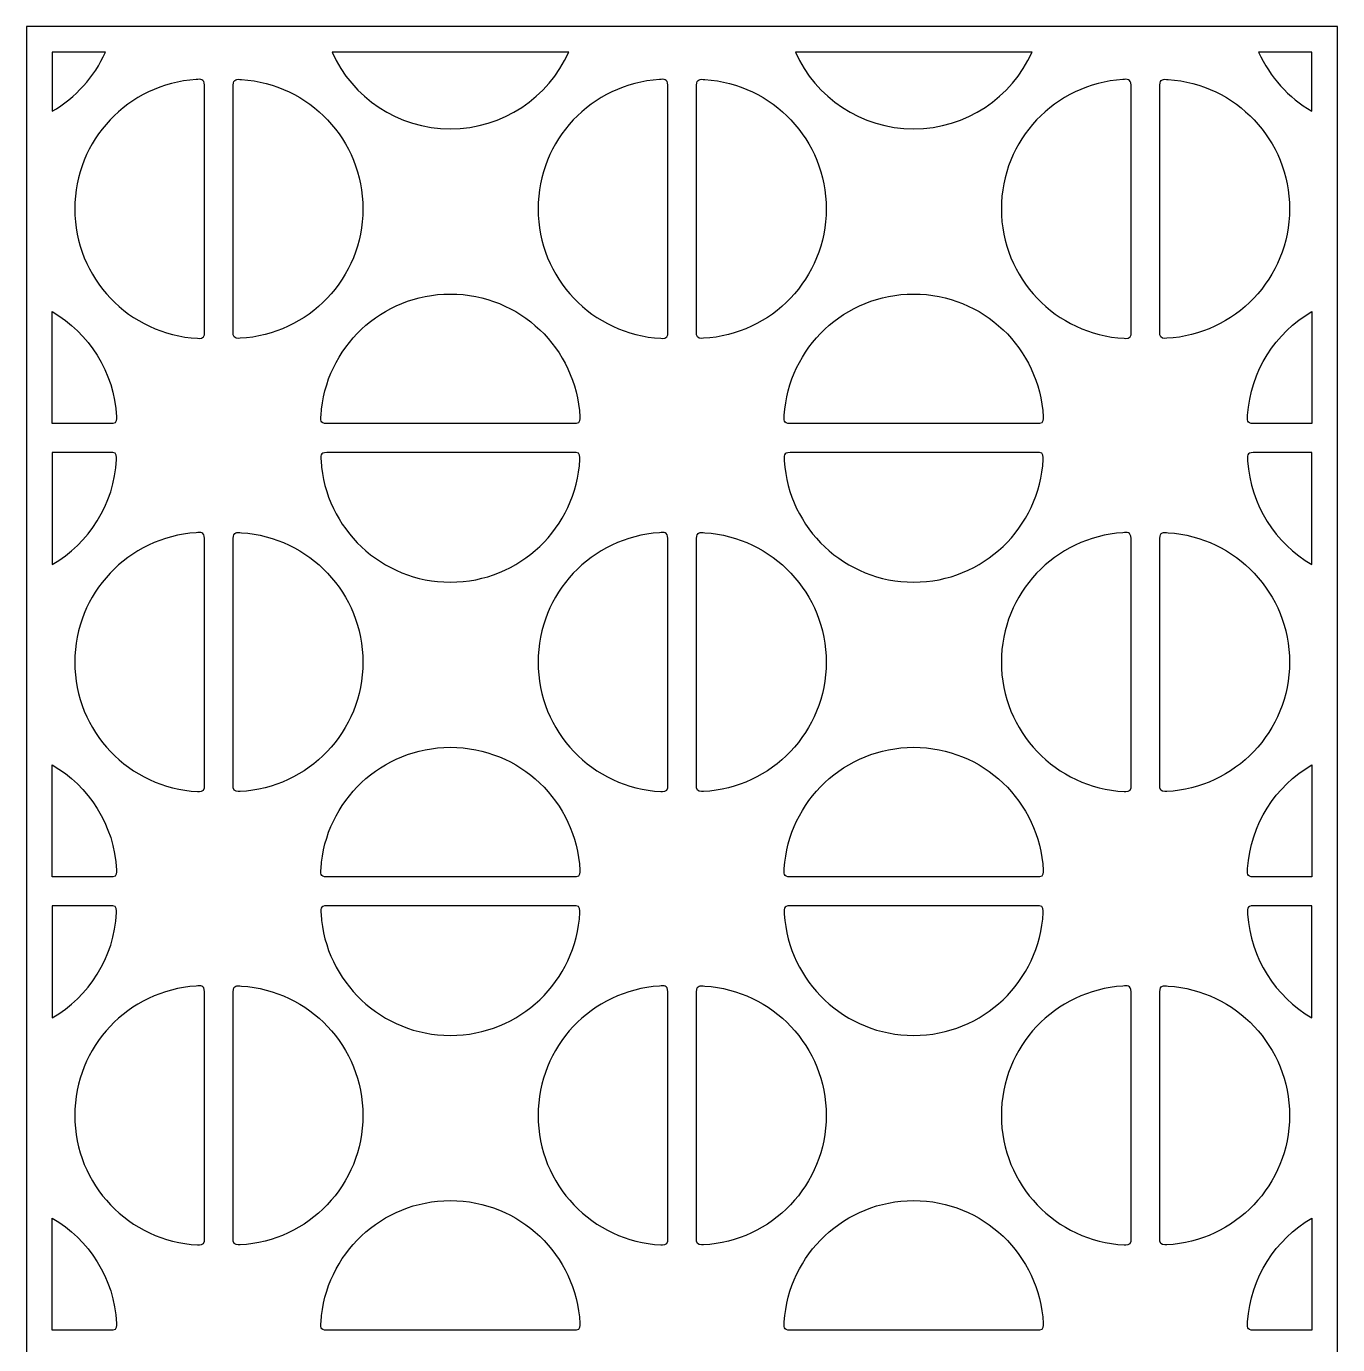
# Model space of a CAD drawing. Header units: centimetres. Extents: x -8.8 to 8, y -6.8 to 8.5.
# Drawn here: x 0.37 to 7.96, y 0.87 to 8.51 of the extents above; entities that cross this region are included whole.
import ezdxf

# ---------------------------------------------------------------- set-up
doc = ezdxf.new("R2010")
doc.units = ezdxf.units.CM
doc.header["$MEASUREMENT"] = 0
doc.layers.add('layer 1', color=7, linetype='Continuous')

msp = doc.modelspace()

# ---------------------------------------------------------------- linework, layer by layer
at = {"layer": 'layer 1', "color": 242}
for points, knots in [([(0.36788, 8.5064), (0.36788, 8.5064), (7.96341, 8.5064), (7.96341, 8.5064), (7.96341, 8.5064), (7.96341, 8.5064), (7.96341, -6.76726), (7.96341, -6.76726), (7.96341, -6.76726), (7.96341, -6.76726), (0.36788, -6.76726), (0.36788, -6.76726), (0.36788, -6.76726), (0.36788, -6.76726), (0.36788, 8.5064), (0.36788, 8.5064)], [0, 0, 0, 0, 0.2, 0.2, 0.2, 0.2, 0.4, 0.4, 0.4, 0.4, 0.6, 0.6, 0.6, 0.6, 1, 1, 1, 1]), ([(0.82583, 8.35661), (0.76132, 8.21283), (0.65292, 8.09301), (0.51767, 8.01423), (0.51767, 8.01423), (0.51767, 8.01423), (0.51767, 8.35661), (0.51767, 8.35661), (0.51767, 8.35661), (0.51767, 8.35661), (0.82583, 8.35661), (0.82583, 8.35661)], [0, 0, 0, 0, 0.25, 0.25, 0.25, 0.25, 0.5, 0.5, 0.5, 0.5, 1, 1, 1, 1]), ([(3.50952, 8.35661), (3.39211, 8.09495), (3.12934, 7.91264), (2.82403, 7.91264), (2.82403, 7.91264), (2.5187, 7.91264), (2.25589, 8.09494), (2.13849, 8.35661), (2.13849, 8.35661), (2.13849, 8.35661), (3.50952, 8.35661), (3.50952, 8.35661)], [0, 0, 0, 0, 0.25, 0.25, 0.25, 0.25, 0.5, 0.5, 0.5, 0.5, 1, 1, 1, 1]), ([(6.19322, 8.35661), (6.07582, 8.09495), (5.81305, 7.91264), (5.50775, 7.91264), (5.50775, 7.91264), (5.20242, 7.91264), (4.9396, 8.09494), (4.8222, 8.35661), (4.8222, 8.35661), (4.8222, 8.35661), (6.19322, 8.35661), (6.19322, 8.35661)], [0, 0, 0, 0, 0.25, 0.25, 0.25, 0.25, 0.5, 0.5, 0.5, 0.5, 1, 1, 1, 1]), ([(7.81362, 8.01452), (7.67859, 8.0933), (7.57036, 8.213), (7.50592, 8.35661), (7.50592, 8.35661), (7.50592, 8.35661), (7.81362, 8.35661), (7.81362, 8.35661), (7.81362, 8.35661), (7.81362, 8.35661), (7.81362, 8.01452), (7.81362, 8.01452)], [0, 0, 0, 0, 0.25, 0.25, 0.25, 0.25, 0.5, 0.5, 0.5, 0.5, 1, 1, 1, 1]), ([(1.39914, 7.44921), (1.39914, 7.44921), (1.39914, 6.72023), (1.39914, 6.72023), (1.39914, 6.72023), (1.39914, 6.69727), (1.36965, 6.69856), (1.35938, 6.69926), (1.35938, 6.69926), (0.96316, 6.71995), (0.64813, 7.04785), (0.64813, 7.44921), (0.64813, 7.44921), (0.64813, 7.84771), (0.95869, 8.1738), (1.35093, 8.19869), (1.35093, 8.19869), (1.37753, 8.20094), (1.39866, 8.20445), (1.39914, 8.16568), (1.39914, 8.16568), (1.39914, 8.16568), (1.39914, 7.44921), (1.39914, 7.44921)], [0, 0, 0, 0, 0.1428571, 0.1428571, 0.1428571, 0.1428571, 0.2857143, 0.2857143, 0.2857143, 0.2857143, 0.4285714, 0.4285714, 0.4285714, 0.4285714, 0.5714286, 0.5714286, 0.5714286, 0.5714286, 0.7142857, 0.7142857, 0.7142857, 0.7142857, 1, 1, 1, 1]), ([(1.5663, 7.44921), (1.5663, 7.44921), (1.5663, 6.72023), (1.5663, 6.72023), (1.5663, 6.72023), (1.5663, 6.69727), (1.59579, 6.69856), (1.60606, 6.69926), (1.60606, 6.69926), (2.00228, 6.71995), (2.31731, 7.04785), (2.31731, 7.44921), (2.31731, 7.44921), (2.31731, 7.84771), (2.00675, 8.1738), (1.61451, 8.19869), (1.61451, 8.19869), (1.58792, 8.20094), (1.56677, 8.20445), (1.5663, 8.16568), (1.5663, 8.16568), (1.5663, 8.16568), (1.5663, 7.44921), (1.5663, 7.44921)], [0, 0, 0, 0, 0.1428571, 0.1428571, 0.1428571, 0.1428571, 0.2857143, 0.2857143, 0.2857143, 0.2857143, 0.4285714, 0.4285714, 0.4285714, 0.4285714, 0.5714286, 0.5714286, 0.5714286, 0.5714286, 0.7142857, 0.7142857, 0.7142857, 0.7142857, 1, 1, 1, 1]), ([(4.08285, 7.44921), (4.08285, 7.44921), (4.08285, 6.72023), (4.08285, 6.72023), (4.08285, 6.72023), (4.08285, 6.69727), (4.05337, 6.69856), (4.0431, 6.69926), (4.0431, 6.69926), (3.64687, 6.71995), (3.33185, 7.04785), (3.33185, 7.44921), (3.33185, 7.44921), (3.33185, 7.84771), (3.6424, 8.1738), (4.03464, 8.19869), (4.03464, 8.19869), (4.06124, 8.20094), (4.08238, 8.20445), (4.08285, 8.16568), (4.08285, 8.16568), (4.08285, 8.16568), (4.08285, 7.44921), (4.08285, 7.44921)], [0, 0, 0, 0, 0.1428571, 0.1428571, 0.1428571, 0.1428571, 0.2857143, 0.2857143, 0.2857143, 0.2857143, 0.4285714, 0.4285714, 0.4285714, 0.4285714, 0.5714286, 0.5714286, 0.5714286, 0.5714286, 0.7142857, 0.7142857, 0.7142857, 0.7142857, 1, 1, 1, 1]), ([(4.25001, 7.44921), (4.25001, 7.44921), (4.25001, 6.72023), (4.25001, 6.72023), (4.25001, 6.72023), (4.25001, 6.69727), (4.2795, 6.69856), (4.28977, 6.69926), (4.28977, 6.69926), (4.68599, 6.71995), (5.00102, 7.04785), (5.00102, 7.44921), (5.00102, 7.44921), (5.00102, 7.84771), (4.69047, 8.1738), (4.29823, 8.19869), (4.29823, 8.19869), (4.27163, 8.20094), (4.25049, 8.20445), (4.25001, 8.16568), (4.25001, 8.16568), (4.25001, 8.16568), (4.25001, 7.44921), (4.25001, 7.44921)], [0, 0, 0, 0, 0.1428571, 0.1428571, 0.1428571, 0.1428571, 0.2857143, 0.2857143, 0.2857143, 0.2857143, 0.4285714, 0.4285714, 0.4285714, 0.4285714, 0.5714286, 0.5714286, 0.5714286, 0.5714286, 0.7142857, 0.7142857, 0.7142857, 0.7142857, 1, 1, 1, 1]), ([(6.76657, 7.44921), (6.76657, 7.44921), (6.76657, 6.72023), (6.76657, 6.72023), (6.76657, 6.72023), (6.76657, 6.69727), (6.73708, 6.69856), (6.72681, 6.69926), (6.72681, 6.69926), (6.33059, 6.71995), (6.01556, 7.04785), (6.01556, 7.44921), (6.01556, 7.44921), (6.01556, 7.84771), (6.32611, 8.1738), (6.71835, 8.19869), (6.71835, 8.19869), (6.74495, 8.20094), (6.76609, 8.20445), (6.76657, 8.16568), (6.76657, 8.16568), (6.76657, 8.16568), (6.76657, 7.44921), (6.76657, 7.44921)], [0, 0, 0, 0, 0.1428571, 0.1428571, 0.1428571, 0.1428571, 0.2857143, 0.2857143, 0.2857143, 0.2857143, 0.4285714, 0.4285714, 0.4285714, 0.4285714, 0.5714286, 0.5714286, 0.5714286, 0.5714286, 0.7142857, 0.7142857, 0.7142857, 0.7142857, 1, 1, 1, 1]), ([(6.93373, 7.44921), (6.93373, 7.44921), (6.93373, 6.72023), (6.93373, 6.72023), (6.93373, 6.72023), (6.93373, 6.69727), (6.96321, 6.69856), (6.97348, 6.69926), (6.97348, 6.69926), (7.36971, 6.71995), (7.68473, 7.04785), (7.68473, 7.44921), (7.68473, 7.44921), (7.68473, 7.84771), (7.37418, 8.1738), (6.98194, 8.19869), (6.98194, 8.19869), (6.95534, 8.20094), (6.9342, 8.20445), (6.93373, 8.16568), (6.93373, 8.16568), (6.93373, 8.16568), (6.93373, 7.44921), (6.93373, 7.44921)], [0, 0, 0, 0, 0.1428571, 0.1428571, 0.1428571, 0.1428571, 0.2857143, 0.2857143, 0.2857143, 0.2857143, 0.4285714, 0.4285714, 0.4285714, 0.4285714, 0.5714286, 0.5714286, 0.5714286, 0.5714286, 0.7142857, 0.7142857, 0.7142857, 0.7142857, 1, 1, 1, 1]), ([(2.82403, 6.20492), (2.82403, 6.20492), (3.553, 6.20492), (3.553, 6.20492), (3.553, 6.20492), (3.57597, 6.20492), (3.57467, 6.2344), (3.57398, 6.24468), (3.57398, 6.24468), (3.55329, 6.6409), (3.22539, 6.95592), (2.82403, 6.95592), (2.82403, 6.95592), (2.42552, 6.95592), (2.09943, 6.64537), (2.07455, 6.25313), (2.07455, 6.25313), (2.07231, 6.22653), (2.06879, 6.20539), (2.10756, 6.20492), (2.10756, 6.20492), (2.10756, 6.20492), (2.82403, 6.20492), (2.82403, 6.20492)], [0, 0, 0, 0, 0.1428571, 0.1428571, 0.1428571, 0.1428571, 0.2857143, 0.2857143, 0.2857143, 0.2857143, 0.4285714, 0.4285714, 0.4285714, 0.4285714, 0.5714286, 0.5714286, 0.5714286, 0.5714286, 0.7142857, 0.7142857, 0.7142857, 0.7142857, 1, 1, 1, 1]), ([(5.50775, 6.20492), (5.50775, 6.20492), (6.23672, 6.20492), (6.23672, 6.20492), (6.23672, 6.20492), (6.25969, 6.20492), (6.25839, 6.2344), (6.25769, 6.24468), (6.25769, 6.24468), (6.237, 6.6409), (5.9091, 6.95592), (5.50775, 6.95592), (5.50775, 6.95592), (5.10924, 6.95592), (4.78315, 6.64537), (4.75826, 6.25313), (4.75826, 6.25313), (4.75602, 6.22653), (4.75251, 6.20539), (4.79127, 6.20492), (4.79127, 6.20492), (4.79127, 6.20492), (5.50775, 6.20492), (5.50775, 6.20492)], [0, 0, 0, 0, 0.1428571, 0.1428571, 0.1428571, 0.1428571, 0.2857143, 0.2857143, 0.2857143, 0.2857143, 0.4285714, 0.4285714, 0.4285714, 0.4285714, 0.5714286, 0.5714286, 0.5714286, 0.5714286, 0.7142857, 0.7142857, 0.7142857, 0.7142857, 1, 1, 1, 1]), ([(0.51767, 6.20492), (0.51767, 6.20492), (0.86929, 6.20492), (0.86929, 6.20492), (0.86929, 6.20492), (0.89226, 6.20492), (0.89096, 6.2344), (0.89027, 6.24468), (0.89027, 6.24468), (0.87666, 6.50511), (0.73034, 6.73045), (0.51767, 6.85432), (0.51767, 6.85432), (0.51767, 6.85432), (0.51767, 6.20492), (0.51767, 6.20492)], [0, 0, 0, 0, 0.2, 0.2, 0.2, 0.2, 0.4, 0.4, 0.4, 0.4, 0.6, 0.6, 0.6, 0.6, 1, 1, 1, 1]), ([(7.81362, 6.85403), (7.60351, 6.73144), (7.45826, 6.50979), (7.44197, 6.25313), (7.44197, 6.25313), (7.43973, 6.22653), (7.43622, 6.20539), (7.47499, 6.20492), (7.47499, 6.20492), (7.47499, 6.20492), (7.81362, 6.20492), (7.81362, 6.20492), (7.81362, 6.20492), (7.81362, 6.20492), (7.81362, 6.85403), (7.81362, 6.85403)], [0, 0, 0, 0, 0.2, 0.2, 0.2, 0.2, 0.4, 0.4, 0.4, 0.4, 0.6, 0.6, 0.6, 0.6, 1, 1, 1, 1]), ([(0.51767, 6.03776), (0.51767, 6.03776), (0.86929, 6.03776), (0.86929, 6.03776), (0.86929, 6.03776), (0.89226, 6.03776), (0.89096, 6.00827), (0.89027, 5.998), (0.89027, 5.998), (0.87666, 5.73757), (0.73034, 5.51222), (0.51767, 5.38835), (0.51767, 5.38835), (0.51767, 5.38835), (0.51767, 6.03776), (0.51767, 6.03776)], [0, 0, 0, 0, 0.2, 0.2, 0.2, 0.2, 0.4, 0.4, 0.4, 0.4, 0.6, 0.6, 0.6, 0.6, 1, 1, 1, 1]), ([(2.82403, 6.03776), (2.82403, 6.03776), (3.553, 6.03776), (3.553, 6.03776), (3.553, 6.03776), (3.57597, 6.03776), (3.57467, 6.00827), (3.57398, 5.998), (3.57398, 5.998), (3.55329, 5.60178), (3.22539, 5.28675), (2.82403, 5.28675), (2.82403, 5.28675), (2.42552, 5.28675), (2.09943, 5.5973), (2.07455, 5.98954), (2.07455, 5.98954), (2.07231, 6.01615), (2.06879, 6.03728), (2.10756, 6.03776), (2.10756, 6.03776), (2.10756, 6.03776), (2.82403, 6.03776), (2.82403, 6.03776)], [0, 0, 0, 0, 0.1428571, 0.1428571, 0.1428571, 0.1428571, 0.2857143, 0.2857143, 0.2857143, 0.2857143, 0.4285714, 0.4285714, 0.4285714, 0.4285714, 0.5714286, 0.5714286, 0.5714286, 0.5714286, 0.7142857, 0.7142857, 0.7142857, 0.7142857, 1, 1, 1, 1]), ([(5.50775, 6.03776), (5.50775, 6.03776), (6.23672, 6.03776), (6.23672, 6.03776), (6.23672, 6.03776), (6.25969, 6.03776), (6.25839, 6.00827), (6.25769, 5.998), (6.25769, 5.998), (6.237, 5.60178), (5.9091, 5.28675), (5.50775, 5.28675), (5.50775, 5.28675), (5.10924, 5.28675), (4.78315, 5.5973), (4.75826, 5.98954), (4.75826, 5.98954), (4.75602, 6.01615), (4.75251, 6.03728), (4.79127, 6.03776), (4.79127, 6.03776), (4.79127, 6.03776), (5.50775, 6.03776), (5.50775, 6.03776)], [0, 0, 0, 0, 0.1428571, 0.1428571, 0.1428571, 0.1428571, 0.2857143, 0.2857143, 0.2857143, 0.2857143, 0.4285714, 0.4285714, 0.4285714, 0.4285714, 0.5714286, 0.5714286, 0.5714286, 0.5714286, 0.7142857, 0.7142857, 0.7142857, 0.7142857, 1, 1, 1, 1]), ([(7.81362, 5.38863), (7.60351, 5.51122), (7.45826, 5.73289), (7.44197, 5.98954), (7.44197, 5.98954), (7.43973, 6.01615), (7.43622, 6.03728), (7.47499, 6.03776), (7.47499, 6.03776), (7.47499, 6.03776), (7.81362, 6.03776), (7.81362, 6.03776), (7.81362, 6.03776), (7.81362, 6.03776), (7.81362, 5.38863), (7.81362, 5.38863)], [0, 0, 0, 0, 0.2, 0.2, 0.2, 0.2, 0.4, 0.4, 0.4, 0.4, 0.6, 0.6, 0.6, 0.6, 1, 1, 1, 1]), ([(1.39914, 4.82332), (1.39914, 4.82332), (1.39914, 4.09435), (1.39914, 4.09435), (1.39914, 4.09435), (1.39914, 4.07138), (1.36965, 4.07268), (1.35938, 4.07337), (1.35938, 4.07337), (0.96316, 4.09407), (0.64813, 4.42197), (0.64813, 4.82332), (0.64813, 4.82332), (0.64813, 5.22183), (0.95869, 5.54792), (1.35093, 5.57281), (1.35093, 5.57281), (1.37753, 5.57505), (1.39866, 5.57856), (1.39914, 5.53979), (1.39914, 5.53979), (1.39914, 5.53979), (1.39914, 4.82332), (1.39914, 4.82332)], [0, 0, 0, 0, 0.1428571, 0.1428571, 0.1428571, 0.1428571, 0.2857143, 0.2857143, 0.2857143, 0.2857143, 0.4285714, 0.4285714, 0.4285714, 0.4285714, 0.5714286, 0.5714286, 0.5714286, 0.5714286, 0.7142857, 0.7142857, 0.7142857, 0.7142857, 1, 1, 1, 1]), ([(1.5663, 4.82332), (1.5663, 4.82332), (1.5663, 4.09435), (1.5663, 4.09435), (1.5663, 4.09435), (1.5663, 4.07138), (1.59579, 4.07268), (1.60606, 4.07337), (1.60606, 4.07337), (2.00228, 4.09407), (2.31731, 4.42197), (2.31731, 4.82332), (2.31731, 4.82332), (2.31731, 5.22183), (2.00675, 5.54792), (1.61451, 5.57281), (1.61451, 5.57281), (1.58792, 5.57505), (1.56677, 5.57856), (1.5663, 5.53979), (1.5663, 5.53979), (1.5663, 5.53979), (1.5663, 4.82332), (1.5663, 4.82332)], [0, 0, 0, 0, 0.1428571, 0.1428571, 0.1428571, 0.1428571, 0.2857143, 0.2857143, 0.2857143, 0.2857143, 0.4285714, 0.4285714, 0.4285714, 0.4285714, 0.5714286, 0.5714286, 0.5714286, 0.5714286, 0.7142857, 0.7142857, 0.7142857, 0.7142857, 1, 1, 1, 1]), ([(4.08285, 4.82332), (4.08285, 4.82332), (4.08285, 4.09435), (4.08285, 4.09435), (4.08285, 4.09435), (4.08285, 4.07138), (4.05337, 4.07268), (4.0431, 4.07337), (4.0431, 4.07337), (3.64687, 4.09407), (3.33185, 4.42197), (3.33185, 4.82332), (3.33185, 4.82332), (3.33185, 5.22183), (3.6424, 5.54792), (4.03464, 5.57281), (4.03464, 5.57281), (4.06124, 5.57505), (4.08238, 5.57856), (4.08285, 5.53979), (4.08285, 5.53979), (4.08285, 5.53979), (4.08285, 4.82332), (4.08285, 4.82332)], [0, 0, 0, 0, 0.1428571, 0.1428571, 0.1428571, 0.1428571, 0.2857143, 0.2857143, 0.2857143, 0.2857143, 0.4285714, 0.4285714, 0.4285714, 0.4285714, 0.5714286, 0.5714286, 0.5714286, 0.5714286, 0.7142857, 0.7142857, 0.7142857, 0.7142857, 1, 1, 1, 1]), ([(4.25001, 4.82332), (4.25001, 4.82332), (4.25001, 4.09435), (4.25001, 4.09435), (4.25001, 4.09435), (4.25001, 4.07138), (4.2795, 4.07268), (4.28977, 4.07337), (4.28977, 4.07337), (4.68599, 4.09407), (5.00102, 4.42197), (5.00102, 4.82332), (5.00102, 4.82332), (5.00102, 5.22183), (4.69047, 5.54792), (4.29823, 5.57281), (4.29823, 5.57281), (4.27163, 5.57505), (4.25049, 5.57856), (4.25001, 5.53979), (4.25001, 5.53979), (4.25001, 5.53979), (4.25001, 4.82332), (4.25001, 4.82332)], [0, 0, 0, 0, 0.1428571, 0.1428571, 0.1428571, 0.1428571, 0.2857143, 0.2857143, 0.2857143, 0.2857143, 0.4285714, 0.4285714, 0.4285714, 0.4285714, 0.5714286, 0.5714286, 0.5714286, 0.5714286, 0.7142857, 0.7142857, 0.7142857, 0.7142857, 1, 1, 1, 1]), ([(6.76657, 4.82332), (6.76657, 4.82332), (6.76657, 4.09435), (6.76657, 4.09435), (6.76657, 4.09435), (6.76657, 4.07138), (6.73708, 4.07268), (6.72681, 4.07337), (6.72681, 4.07337), (6.33059, 4.09407), (6.01556, 4.42197), (6.01556, 4.82332), (6.01556, 4.82332), (6.01556, 5.22183), (6.32611, 5.54792), (6.71835, 5.57281), (6.71835, 5.57281), (6.74495, 5.57505), (6.76609, 5.57856), (6.76657, 5.53979), (6.76657, 5.53979), (6.76657, 5.53979), (6.76657, 4.82332), (6.76657, 4.82332)], [0, 0, 0, 0, 0.1428571, 0.1428571, 0.1428571, 0.1428571, 0.2857143, 0.2857143, 0.2857143, 0.2857143, 0.4285714, 0.4285714, 0.4285714, 0.4285714, 0.5714286, 0.5714286, 0.5714286, 0.5714286, 0.7142857, 0.7142857, 0.7142857, 0.7142857, 1, 1, 1, 1]), ([(6.93373, 4.82332), (6.93373, 4.82332), (6.93373, 4.09435), (6.93373, 4.09435), (6.93373, 4.09435), (6.93373, 4.07138), (6.96321, 4.07268), (6.97348, 4.07337), (6.97348, 4.07337), (7.36971, 4.09407), (7.68473, 4.42197), (7.68473, 4.82332), (7.68473, 4.82332), (7.68473, 5.22183), (7.37418, 5.54792), (6.98194, 5.57281), (6.98194, 5.57281), (6.95534, 5.57505), (6.9342, 5.57856), (6.93373, 5.53979), (6.93373, 5.53979), (6.93373, 5.53979), (6.93373, 4.82332), (6.93373, 4.82332)], [0, 0, 0, 0, 0.1428571, 0.1428571, 0.1428571, 0.1428571, 0.2857143, 0.2857143, 0.2857143, 0.2857143, 0.4285714, 0.4285714, 0.4285714, 0.4285714, 0.5714286, 0.5714286, 0.5714286, 0.5714286, 0.7142857, 0.7142857, 0.7142857, 0.7142857, 1, 1, 1, 1]), ([(2.82403, 3.57904), (2.82403, 3.57904), (3.553, 3.57904), (3.553, 3.57904), (3.553, 3.57904), (3.57597, 3.57904), (3.57467, 3.60852), (3.57398, 3.61879), (3.57398, 3.61879), (3.55329, 4.01501), (3.22539, 4.33004), (2.82403, 4.33004), (2.82403, 4.33004), (2.42552, 4.33004), (2.09943, 4.01949), (2.07455, 3.62725), (2.07455, 3.62725), (2.07231, 3.60065), (2.06879, 3.57951), (2.10756, 3.57904), (2.10756, 3.57904), (2.10756, 3.57904), (2.82403, 3.57904), (2.82403, 3.57904)], [0, 0, 0, 0, 0.1428571, 0.1428571, 0.1428571, 0.1428571, 0.2857143, 0.2857143, 0.2857143, 0.2857143, 0.4285714, 0.4285714, 0.4285714, 0.4285714, 0.5714286, 0.5714286, 0.5714286, 0.5714286, 0.7142857, 0.7142857, 0.7142857, 0.7142857, 1, 1, 1, 1]), ([(5.50775, 3.57904), (5.50775, 3.57904), (6.23672, 3.57904), (6.23672, 3.57904), (6.23672, 3.57904), (6.25969, 3.57904), (6.25839, 3.60852), (6.25769, 3.61879), (6.25769, 3.61879), (6.237, 4.01501), (5.9091, 4.33004), (5.50775, 4.33004), (5.50775, 4.33004), (5.10924, 4.33004), (4.78315, 4.01949), (4.75826, 3.62725), (4.75826, 3.62725), (4.75602, 3.60065), (4.75251, 3.57951), (4.79127, 3.57904), (4.79127, 3.57904), (4.79127, 3.57904), (5.50775, 3.57904), (5.50775, 3.57904)], [0, 0, 0, 0, 0.1428571, 0.1428571, 0.1428571, 0.1428571, 0.2857143, 0.2857143, 0.2857143, 0.2857143, 0.4285714, 0.4285714, 0.4285714, 0.4285714, 0.5714286, 0.5714286, 0.5714286, 0.5714286, 0.7142857, 0.7142857, 0.7142857, 0.7142857, 1, 1, 1, 1]), ([(0.51767, 3.57904), (0.51767, 3.57904), (0.86929, 3.57904), (0.86929, 3.57904), (0.86929, 3.57904), (0.89226, 3.57904), (0.89096, 3.60852), (0.89027, 3.61879), (0.89027, 3.61879), (0.87666, 3.87922), (0.73034, 4.10457), (0.51767, 4.22844), (0.51767, 4.22844), (0.51767, 4.22844), (0.51767, 3.57904), (0.51767, 3.57904)], [0, 0, 0, 0, 0.2, 0.2, 0.2, 0.2, 0.4, 0.4, 0.4, 0.4, 0.6, 0.6, 0.6, 0.6, 1, 1, 1, 1]), ([(7.81362, 4.22815), (7.60351, 4.10556), (7.45826, 3.8839), (7.44197, 3.62725), (7.44197, 3.62725), (7.43973, 3.60065), (7.43622, 3.57951), (7.47499, 3.57904), (7.47499, 3.57904), (7.47499, 3.57904), (7.81362, 3.57904), (7.81362, 3.57904), (7.81362, 3.57904), (7.81362, 3.57904), (7.81362, 4.22815), (7.81362, 4.22815)], [0, 0, 0, 0, 0.2, 0.2, 0.2, 0.2, 0.4, 0.4, 0.4, 0.4, 0.6, 0.6, 0.6, 0.6, 1, 1, 1, 1]), ([(0.51767, 3.41187), (0.51767, 3.41187), (0.86929, 3.41187), (0.86929, 3.41187), (0.86929, 3.41187), (0.89226, 3.41187), (0.89096, 3.38239), (0.89027, 3.37212), (0.89027, 3.37212), (0.87666, 3.11168), (0.73034, 2.88634), (0.51767, 2.76246), (0.51767, 2.76246), (0.51767, 2.76246), (0.51767, 3.41187), (0.51767, 3.41187)], [0, 0, 0, 0, 0.2, 0.2, 0.2, 0.2, 0.4, 0.4, 0.4, 0.4, 0.6, 0.6, 0.6, 0.6, 1, 1, 1, 1]), ([(2.82403, 3.41187), (2.82403, 3.41187), (3.553, 3.41187), (3.553, 3.41187), (3.553, 3.41187), (3.57597, 3.41187), (3.57467, 3.38239), (3.57398, 3.37212), (3.57398, 3.37212), (3.55329, 2.97589), (3.22539, 2.66087), (2.82403, 2.66087), (2.82403, 2.66087), (2.42552, 2.66087), (2.09943, 2.97142), (2.07455, 3.36366), (2.07455, 3.36366), (2.07231, 3.39026), (2.06879, 3.4114), (2.10756, 3.41187), (2.10756, 3.41187), (2.10756, 3.41187), (2.82403, 3.41187), (2.82403, 3.41187)], [0, 0, 0, 0, 0.1428571, 0.1428571, 0.1428571, 0.1428571, 0.2857143, 0.2857143, 0.2857143, 0.2857143, 0.4285714, 0.4285714, 0.4285714, 0.4285714, 0.5714286, 0.5714286, 0.5714286, 0.5714286, 0.7142857, 0.7142857, 0.7142857, 0.7142857, 1, 1, 1, 1]), ([(5.50775, 3.41187), (5.50775, 3.41187), (6.23672, 3.41187), (6.23672, 3.41187), (6.23672, 3.41187), (6.25969, 3.41187), (6.25839, 3.38239), (6.25769, 3.37212), (6.25769, 3.37212), (6.237, 2.97589), (5.9091, 2.66087), (5.50775, 2.66087), (5.50775, 2.66087), (5.10924, 2.66087), (4.78315, 2.97142), (4.75826, 3.36366), (4.75826, 3.36366), (4.75602, 3.39026), (4.75251, 3.4114), (4.79127, 3.41187), (4.79127, 3.41187), (4.79127, 3.41187), (5.50775, 3.41187), (5.50775, 3.41187)], [0, 0, 0, 0, 0.1428571, 0.1428571, 0.1428571, 0.1428571, 0.2857143, 0.2857143, 0.2857143, 0.2857143, 0.4285714, 0.4285714, 0.4285714, 0.4285714, 0.5714286, 0.5714286, 0.5714286, 0.5714286, 0.7142857, 0.7142857, 0.7142857, 0.7142857, 1, 1, 1, 1]), ([(7.81362, 2.76275), (7.60351, 2.88534), (7.45826, 3.107), (7.44197, 3.36366), (7.44197, 3.36366), (7.43973, 3.39026), (7.43622, 3.4114), (7.47499, 3.41187), (7.47499, 3.41187), (7.47499, 3.41187), (7.81362, 3.41187), (7.81362, 3.41187), (7.81362, 3.41187), (7.81362, 3.41187), (7.81362, 2.76275), (7.81362, 2.76275)], [0, 0, 0, 0, 0.2, 0.2, 0.2, 0.2, 0.4, 0.4, 0.4, 0.4, 0.6, 0.6, 0.6, 0.6, 1, 1, 1, 1]), ([(1.39914, 2.19744), (1.39914, 2.19744), (1.39914, 1.46846), (1.39914, 1.46846), (1.39914, 1.46846), (1.39914, 1.4455), (1.36965, 1.44679), (1.35938, 1.44749), (1.35938, 1.44749), (0.96316, 1.46819), (0.64813, 1.79609), (0.64813, 2.19744), (0.64813, 2.19744), (0.64813, 2.59594), (0.95869, 2.92203), (1.35093, 2.94692), (1.35093, 2.94692), (1.37753, 2.94917), (1.39866, 2.95268), (1.39914, 2.91391), (1.39914, 2.91391), (1.39914, 2.91391), (1.39914, 2.19744), (1.39914, 2.19744)], [0, 0, 0, 0, 0.1428571, 0.1428571, 0.1428571, 0.1428571, 0.2857143, 0.2857143, 0.2857143, 0.2857143, 0.4285714, 0.4285714, 0.4285714, 0.4285714, 0.5714286, 0.5714286, 0.5714286, 0.5714286, 0.7142857, 0.7142857, 0.7142857, 0.7142857, 1, 1, 1, 1]), ([(1.5663, 2.19744), (1.5663, 2.19744), (1.5663, 1.46846), (1.5663, 1.46846), (1.5663, 1.46846), (1.5663, 1.4455), (1.59579, 1.44679), (1.60606, 1.44749), (1.60606, 1.44749), (2.00228, 1.46819), (2.31731, 1.79609), (2.31731, 2.19744), (2.31731, 2.19744), (2.31731, 2.59594), (2.00675, 2.92203), (1.61451, 2.94692), (1.61451, 2.94692), (1.58792, 2.94917), (1.56677, 2.95268), (1.5663, 2.91391), (1.5663, 2.91391), (1.5663, 2.91391), (1.5663, 2.19744), (1.5663, 2.19744)], [0, 0, 0, 0, 0.1428571, 0.1428571, 0.1428571, 0.1428571, 0.2857143, 0.2857143, 0.2857143, 0.2857143, 0.4285714, 0.4285714, 0.4285714, 0.4285714, 0.5714286, 0.5714286, 0.5714286, 0.5714286, 0.7142857, 0.7142857, 0.7142857, 0.7142857, 1, 1, 1, 1]), ([(4.08285, 2.19744), (4.08285, 2.19744), (4.08285, 1.46846), (4.08285, 1.46846), (4.08285, 1.46846), (4.08285, 1.4455), (4.05337, 1.44679), (4.0431, 1.44749), (4.0431, 1.44749), (3.64687, 1.46819), (3.33185, 1.79609), (3.33185, 2.19744), (3.33185, 2.19744), (3.33185, 2.59594), (3.6424, 2.92203), (4.03464, 2.94692), (4.03464, 2.94692), (4.06124, 2.94917), (4.08238, 2.95268), (4.08285, 2.91391), (4.08285, 2.91391), (4.08285, 2.91391), (4.08285, 2.19744), (4.08285, 2.19744)], [0, 0, 0, 0, 0.1428571, 0.1428571, 0.1428571, 0.1428571, 0.2857143, 0.2857143, 0.2857143, 0.2857143, 0.4285714, 0.4285714, 0.4285714, 0.4285714, 0.5714286, 0.5714286, 0.5714286, 0.5714286, 0.7142857, 0.7142857, 0.7142857, 0.7142857, 1, 1, 1, 1]), ([(4.25001, 2.19744), (4.25001, 2.19744), (4.25001, 1.46846), (4.25001, 1.46846), (4.25001, 1.46846), (4.25001, 1.4455), (4.2795, 1.44679), (4.28977, 1.44749), (4.28977, 1.44749), (4.68599, 1.46819), (5.00102, 1.79609), (5.00102, 2.19744), (5.00102, 2.19744), (5.00102, 2.59594), (4.69047, 2.92203), (4.29823, 2.94692), (4.29823, 2.94692), (4.27163, 2.94917), (4.25049, 2.95268), (4.25001, 2.91391), (4.25001, 2.91391), (4.25001, 2.91391), (4.25001, 2.19744), (4.25001, 2.19744)], [0, 0, 0, 0, 0.1428571, 0.1428571, 0.1428571, 0.1428571, 0.2857143, 0.2857143, 0.2857143, 0.2857143, 0.4285714, 0.4285714, 0.4285714, 0.4285714, 0.5714286, 0.5714286, 0.5714286, 0.5714286, 0.7142857, 0.7142857, 0.7142857, 0.7142857, 1, 1, 1, 1]), ([(6.76657, 2.19744), (6.76657, 2.19744), (6.76657, 1.46846), (6.76657, 1.46846), (6.76657, 1.46846), (6.76657, 1.4455), (6.73708, 1.44679), (6.72681, 1.44749), (6.72681, 1.44749), (6.33059, 1.46819), (6.01556, 1.79609), (6.01556, 2.19744), (6.01556, 2.19744), (6.01556, 2.59594), (6.32611, 2.92203), (6.71835, 2.94692), (6.71835, 2.94692), (6.74495, 2.94917), (6.76609, 2.95268), (6.76657, 2.91391), (6.76657, 2.91391), (6.76657, 2.91391), (6.76657, 2.19744), (6.76657, 2.19744)], [0, 0, 0, 0, 0.1428571, 0.1428571, 0.1428571, 0.1428571, 0.2857143, 0.2857143, 0.2857143, 0.2857143, 0.4285714, 0.4285714, 0.4285714, 0.4285714, 0.5714286, 0.5714286, 0.5714286, 0.5714286, 0.7142857, 0.7142857, 0.7142857, 0.7142857, 1, 1, 1, 1]), ([(6.93373, 2.19744), (6.93373, 2.19744), (6.93373, 1.46846), (6.93373, 1.46846), (6.93373, 1.46846), (6.93373, 1.4455), (6.96321, 1.44679), (6.97348, 1.44749), (6.97348, 1.44749), (7.36971, 1.46819), (7.68473, 1.79609), (7.68473, 2.19744), (7.68473, 2.19744), (7.68473, 2.59594), (7.37418, 2.92203), (6.98194, 2.94692), (6.98194, 2.94692), (6.95534, 2.94917), (6.9342, 2.95268), (6.93373, 2.91391), (6.93373, 2.91391), (6.93373, 2.91391), (6.93373, 2.19744), (6.93373, 2.19744)], [0, 0, 0, 0, 0.1428571, 0.1428571, 0.1428571, 0.1428571, 0.2857143, 0.2857143, 0.2857143, 0.2857143, 0.4285714, 0.4285714, 0.4285714, 0.4285714, 0.5714286, 0.5714286, 0.5714286, 0.5714286, 0.7142857, 0.7142857, 0.7142857, 0.7142857, 1, 1, 1, 1]), ([(2.82403, 0.95315), (2.82403, 0.95315), (3.553, 0.95315), (3.553, 0.95315), (3.553, 0.95315), (3.57597, 0.95315), (3.57467, 0.98264), (3.57398, 0.99291), (3.57398, 0.99291), (3.55329, 1.38913), (3.22539, 1.70416), (2.82403, 1.70416), (2.82403, 1.70416), (2.42552, 1.70416), (2.09943, 1.3936), (2.07455, 1.00137), (2.07455, 1.00137), (2.07231, 0.97477), (2.06879, 0.95363), (2.10756, 0.95315), (2.10756, 0.95315), (2.10756, 0.95315), (2.82403, 0.95315), (2.82403, 0.95315)], [0, 0, 0, 0, 0.1428571, 0.1428571, 0.1428571, 0.1428571, 0.2857143, 0.2857143, 0.2857143, 0.2857143, 0.4285714, 0.4285714, 0.4285714, 0.4285714, 0.5714286, 0.5714286, 0.5714286, 0.5714286, 0.7142857, 0.7142857, 0.7142857, 0.7142857, 1, 1, 1, 1]), ([(5.50775, 0.95315), (5.50775, 0.95315), (6.23672, 0.95315), (6.23672, 0.95315), (6.23672, 0.95315), (6.25969, 0.95315), (6.25839, 0.98264), (6.25769, 0.99291), (6.25769, 0.99291), (6.237, 1.38913), (5.9091, 1.70416), (5.50775, 1.70416), (5.50775, 1.70416), (5.10924, 1.70416), (4.78315, 1.3936), (4.75826, 1.00137), (4.75826, 1.00137), (4.75602, 0.97477), (4.75251, 0.95363), (4.79127, 0.95315), (4.79127, 0.95315), (4.79127, 0.95315), (5.50775, 0.95315), (5.50775, 0.95315)], [0, 0, 0, 0, 0.1428571, 0.1428571, 0.1428571, 0.1428571, 0.2857143, 0.2857143, 0.2857143, 0.2857143, 0.4285714, 0.4285714, 0.4285714, 0.4285714, 0.5714286, 0.5714286, 0.5714286, 0.5714286, 0.7142857, 0.7142857, 0.7142857, 0.7142857, 1, 1, 1, 1]), ([(0.51767, 0.95315), (0.51767, 0.95315), (0.86929, 0.95315), (0.86929, 0.95315), (0.86929, 0.95315), (0.89226, 0.95315), (0.89096, 0.98264), (0.89027, 0.99291), (0.89027, 0.99291), (0.87666, 1.25334), (0.73034, 1.47869), (0.51767, 1.60256), (0.51767, 1.60256), (0.51767, 1.60256), (0.51767, 0.95315), (0.51767, 0.95315)], [0, 0, 0, 0, 0.2, 0.2, 0.2, 0.2, 0.4, 0.4, 0.4, 0.4, 0.6, 0.6, 0.6, 0.6, 1, 1, 1, 1]), ([(7.81362, 1.60227), (7.60351, 1.47968), (7.45826, 1.25802), (7.44197, 1.00137), (7.44197, 1.00137), (7.43973, 0.97477), (7.43622, 0.95363), (7.47499, 0.95315), (7.47499, 0.95315), (7.47499, 0.95315), (7.81362, 0.95315), (7.81362, 0.95315), (7.81362, 0.95315), (7.81362, 0.95315), (7.81362, 1.60227), (7.81362, 1.60227)], [0, 0, 0, 0, 0.2, 0.2, 0.2, 0.2, 0.4, 0.4, 0.4, 0.4, 0.6, 0.6, 0.6, 0.6, 1, 1, 1, 1])]:
    msp.add_open_spline(points, degree=3, knots=knots, dxfattribs=at)

doc.saveas('drawing.dxf')
